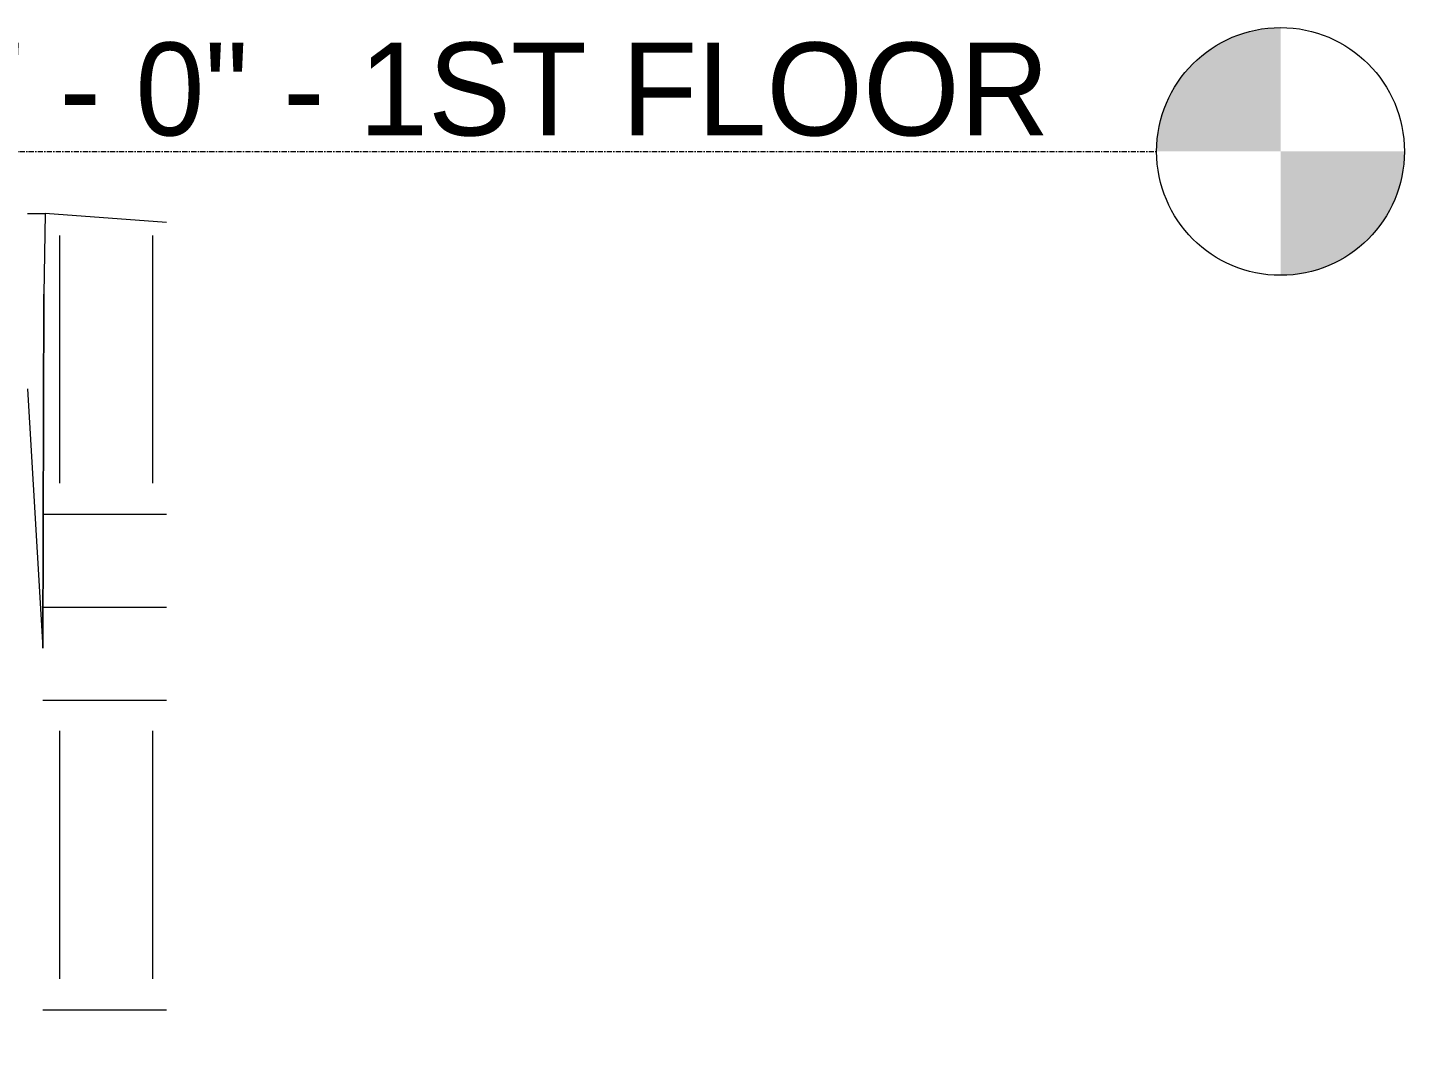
# Model space of a CAD drawing. Header units: inches. Extents: x 9661 to 15313, y -314 to 660.
# Drawn here: x 15179.6 to 15312.9, y -88.5 to 12 of the extents above; entities that cross this region are included whole.
import ezdxf

# ---------------------------------------------------------------- set-up
doc = ezdxf.new("R2010")
doc.units = ezdxf.units.IN
doc.header["$MEASUREMENT"] = 0
doc.linetypes.add('Grid Line 1_2_', pattern=[0.875, 0.5, -0.125, 0.125, -0.125])
for name, color, linetype, lineweight in [('0-5', 130, 'Continuous', 5), ('A-FLOR-LEVL', 51, 'Continuous', 9), ('A-FLOR-LEVL-1', 51, 'Grid Line 1_2_', 9), ('C-TOPO', 7, 'Continuous', 9), ('C-TOPO-1', 45, 'Continuous', 9), ('C-TOPO-2', 55, 'Continuous', 9)]:
    doc.layers.add(name, color=color, linetype=linetype, lineweight=lineweight)
doc.styles.add('Century Gothic', font='ufonts.com_century-gothic.ttf', dxfattribs={"height": 9})

# ---------------------------------------------------------------- blocks, each defined once
blk = doc.blocks.new('CTR  - Topography_rvt-2-BUILDING SECTION - NORTH_SOUTH AT ELEVATOR AND COURTYARD - LOOKING EAST')
at = {"layer": 'C-TOPO-1'}
h = blk.add_hatch(dxfattribs=at)
h.set_pattern_fill('FP_51', color=256, style=0, pattern_type=2)
h.set_pattern_definition([(0, (-3012.324, 138.832), (24, 24), [24, -24]), (0, (-3012.324, 147.832), (24, 24), [24, -24]), (0, (-3012.324, 156.832), (24, 24), [24, -24]), (90, (-3009.324, 159.832), (-24, 24), [24, -24]), (90, (-3000.324, 159.832), (-24, 24), [24, -24]), (90, (-2991.324, 159.832), (-24, 24), [24, -24])])
h.paths.add_polyline_path([(-1926.87, -165.08), (-1926.87, -6.88), (-1938.62, -6), (-1938.74, -13.82), (-1938.85, -48.13), (-1938.81, -158), (-1935.32, -158.03), (-1929.41, -161.45)], flags=0)
at = {"layer": 'C-TOPO'}
for p, q in [((-1938.62, -6), (-1938.74, -13.82)), ((-1926.87, -6.88), (-1938.62, -6)), ((-1938.74, -13.82), (-1938.85, -48.13))]:
    blk.add_line(p, q, dxfattribs=at)
at = {"layer": 'C-TOPO-2'}
for p, q in [((-1940.32, -6), (-1938.62, -6)), ((-1938.62, -6), (-1938.74, -13.82)), ((-1926.87, -6.88), (-1938.62, -6)), ((-1938.85, -48.13), (-1938.74, -13.82)), ((-1940.32, -23), (-1938.85, -48.13))]:
    blk.add_line(p, q, dxfattribs=at)
blk = doc.blocks.new('Level - Level Head - Circle-50818-BUILDING SECTION - NORTH_SOUTH AT ELEVATOR AND COURTYARD - LOOKING EAST')
at = {"layer": 'A-FLOR-LEVL'}
h = blk.add_hatch(color=256, dxfattribs=at)
edge = h.paths.add_edge_path(flags=0)
edge.add_line((-1818.95, 0), (-1830.95, 0))
edge.add_arc((-1818.95, 0), 12, 90, 180, ccw=False)
edge.add_line((-1818.95, 12), (-1818.95, 0))
h = blk.add_hatch(color=256, dxfattribs=at)
edge = h.paths.add_edge_path(flags=0)
edge.add_line((-1818.95, -12), (-1818.95, 0))
edge.add_line((-1818.95, 0), (-1806.95, 0))
edge.add_arc((-1818.95, 0), 12, 270, 360, ccw=False)
blk.add_circle((-1818.95, 0), 12, dxfattribs=at)

msp = doc.modelspace()

# ---------------------------------------------------------------- linework, layer by layer
at = {"layer": 'A-FLOR-LEVL-1'}
msp.add_line((12951.92718, 0), (15288.94326, 0), dxfattribs=at)

# ---------------------------------------------------------------- block references
at = {"layer": '0-5'}
msp.add_blockref('CTR  - Topography_rvt-2-BUILDING SECTION - NORTH_SOUTH AT ELEVATOR AND COURTYARD - LOOKING EAST', (17119.89164, 0), dxfattribs=at)
at = {"layer": 'A-FLOR-LEVL'}
msp.add_blockref('Level - Level Head - Circle-50818-BUILDING SECTION - NORTH_SOUTH AT ELEVATOR AND COURTYARD - LOOKING EAST', (17119.89164, 0), dxfattribs=at)

# ---------------------------------------------------------------- texts
at = {"layer": 'A-FLOR-LEVL', "insert": (15170.33008, 10.55078), "char_height": 9, "width": 129.987, "attachment_point": 1, "style": 'Century Gothic'}
msp.add_mtext('0\' - 0" - 1ST FLOOR', dxfattribs=at)

doc.saveas('drawing.dxf')
